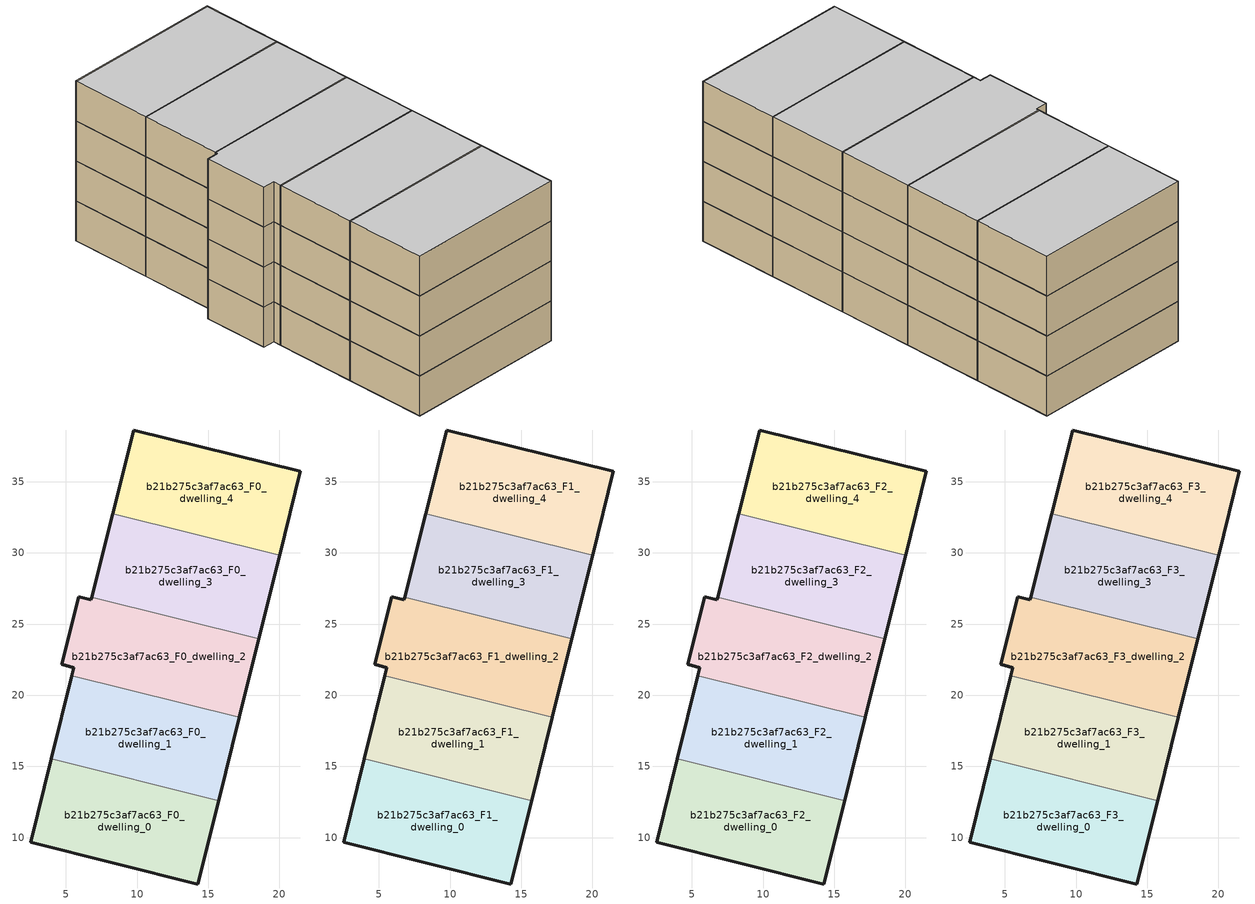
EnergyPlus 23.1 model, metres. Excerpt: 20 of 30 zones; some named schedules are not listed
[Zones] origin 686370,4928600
b21b275c3af7ac63_F0_dwelling_0
 floor ground (EU_floor_Construction): 14.28,6.74 15.73,12.6 3.97,15.53 2.52,9.66 z0
 wall outside (EU_wall_Construction): 15.73,12.6 14.28,6.74 2.52,9.66 3.97,15.53 z0:3
 wall to b21b275c3af7ac63_F0_dwelling_1 (EU_wall_Construction): 3.97,15.53 15.73,12.6 z0:3
b21b275c3af7ac63_F0_dwelling_1
 floor ground (EU_floor_Construction): 15.73,12.6 17.19,18.47 5.43,21.39 3.97,15.53 z0
 wall outside (EU_wall_Construction): 17.19,18.47 15.73,12.6 / 3.97,15.53 5.43,21.39 z0:3
 wall to b21b275c3af7ac63_F0_dwelling_2 (EU_wall_Construction): 5.42,21.39 17.19,18.47 z0:3
b21b275c3af7ac63_F0_dwelling_2
 floor ground (EU_floor_Construction): 17.19,18.47 18.56,23.98 6.8,26.9 6.76,26.71 5.89,26.92 4.7,22.17 5.56,21.95 5.43,21.39 z0
 wall outside (EU_wall_Construction): 18.56,23.98 17.19,18.47 / 5.43,21.39 5.56,21.95 4.7,22.17 5.89,26.92 6.76,26.71 6.8,26.9 z0:3
 wall to b21b275c3af7ac63_F0_dwelling_3 (EU_wall_Construction): 6.8,26.9 18.56,23.98 z0:3
b21b275c3af7ac63_F0_dwelling_3
 floor ground (EU_floor_Construction): 18.56,23.98 20.02,29.85 8.28,32.77 6.8,26.9 z0
 wall outside (EU_wall_Construction): 20.02,29.85 18.56,23.98 / 6.8,26.9 8.28,32.77 z0:3
 wall to b21b275c3af7ac63_F0_dwelling_4 (EU_wall_Construction): 8.28,32.77 20.01,29.85 z0:3
b21b275c3af7ac63_F0_dwelling_4
 floor ground (EU_floor_Construction): 20.02,29.85 21.47,35.73 9.76,38.64 8.28,32.77 z0
 wall outside (EU_wall_Construction): 8.28,32.77 9.76,38.64 21.47,35.73 20.02,29.85 z0:3
b21b275c3af7ac63_F1_dwelling_0
 floor to b21b275c3af7ac63_F0_dwelling_0 (EU_floor_Construction): 14.27,6.74 15.73,12.6 3.97,15.53 2.51,9.66 z3
 wall outside (EU_wall_Construction): 15.73,12.6 14.28,6.74 2.52,9.66 3.97,15.53 z3:6
 wall to b21b275c3af7ac63_F1_dwelling_1 (EU_wall_Construction): 3.97,15.53 15.73,12.6 z3:6
b21b275c3af7ac63_F1_dwelling_1
 floor to b21b275c3af7ac63_F0_dwelling_1 (EU_floor_Construction): 15.73,12.6 17.19,18.47 5.42,21.39 3.97,15.53 z3
 wall outside (EU_wall_Construction): 17.19,18.47 15.73,12.6 / 3.97,15.53 5.43,21.39 z3:6
 wall to b21b275c3af7ac63_F1_dwelling_2 (EU_wall_Construction): 5.42,21.39 17.19,18.47 z3:6
b21b275c3af7ac63_F1_dwelling_2
 floor to b21b275c3af7ac63_F0_dwelling_2 (EU_floor_Construction): 17.19,18.47 18.56,23.98 6.8,26.9 6.75,26.71 5.88,26.92 4.7,22.17 5.56,21.95 5.42,21.39 z3
 wall outside (EU_wall_Construction): 18.56,23.98 17.19,18.47 / 5.43,21.39 5.56,21.95 4.7,22.17 5.89,26.92 6.76,26.71 6.8,26.9 z3:6
 wall to b21b275c3af7ac63_F1_dwelling_3 (EU_wall_Construction): 6.8,26.9 18.56,23.98 z3:6
b21b275c3af7ac63_F1_dwelling_3
 floor to b21b275c3af7ac63_F0_dwelling_3 (EU_floor_Construction): 18.56,23.98 20.01,29.85 8.28,32.77 6.8,26.9 z3
 wall outside (EU_wall_Construction): 20.02,29.85 18.56,23.98 / 6.8,26.9 8.28,32.77 z3:6
 wall to b21b275c3af7ac63_F1_dwelling_4 (EU_wall_Construction): 8.28,32.77 20.01,29.85 z3:6
b21b275c3af7ac63_F1_dwelling_4
 floor to b21b275c3af7ac63_F0_dwelling_4 (EU_floor_Construction): 20.01,29.85 21.47,35.73 9.75,38.64 8.28,32.77 z3
 wall outside (EU_wall_Construction): 8.28,32.77 9.76,38.64 21.47,35.73 20.02,29.85 z3:6
b21b275c3af7ac63_F2_dwelling_0
 floor to b21b275c3af7ac63_F1_dwelling_0 (EU_floor_Construction): 14.27,6.74 15.73,12.6 3.97,15.53 2.51,9.66 z6
 wall outside (EU_wall_Construction): 15.73,12.6 14.28,6.74 2.52,9.66 3.97,15.53 z6:9
 wall to b21b275c3af7ac63_F2_dwelling_1 (EU_wall_Construction): 3.97,15.53 15.73,12.6 z6:9
b21b275c3af7ac63_F2_dwelling_1
 floor to b21b275c3af7ac63_F1_dwelling_1 (EU_floor_Construction): 15.73,12.6 17.19,18.47 5.42,21.39 3.97,15.53 z6
 wall outside (EU_wall_Construction): 17.19,18.47 15.73,12.6 / 3.97,15.53 5.43,21.39 z6:9
 wall to b21b275c3af7ac63_F2_dwelling_2 (EU_wall_Construction): 5.42,21.39 17.19,18.47 z6:9
b21b275c3af7ac63_F2_dwelling_2
 floor to b21b275c3af7ac63_F1_dwelling_2 (EU_floor_Construction): 17.19,18.47 18.56,23.98 6.8,26.9 6.75,26.71 5.88,26.92 4.7,22.17 5.56,21.95 5.42,21.39 z6
 wall outside (EU_wall_Construction): 18.56,23.98 17.19,18.47 / 5.43,21.39 5.56,21.95 4.7,22.17 5.89,26.92 6.76,26.71 6.8,26.9 z6:9
 wall to b21b275c3af7ac63_F2_dwelling_3 (EU_wall_Construction): 6.8,26.9 18.56,23.98 z6:9
b21b275c3af7ac63_F2_dwelling_3
 floor to b21b275c3af7ac63_F1_dwelling_3 (EU_floor_Construction): 18.56,23.98 20.01,29.85 8.28,32.77 6.8,26.9 z6
 wall outside (EU_wall_Construction): 20.02,29.85 18.56,23.98 / 6.8,26.9 8.28,32.77 z6:9
 wall to b21b275c3af7ac63_F2_dwelling_4 (EU_wall_Construction): 8.28,32.77 20.01,29.85 z6:9
b21b275c3af7ac63_F2_dwelling_4
 floor to b21b275c3af7ac63_F1_dwelling_4 (EU_floor_Construction): 20.01,29.85 21.47,35.73 9.75,38.64 8.28,32.77 z6
 wall outside (EU_wall_Construction): 8.28,32.77 9.76,38.64 21.47,35.73 20.02,29.85 z6:9
b21b275c3af7ac63_F3_dwelling_0
 floor to b21b275c3af7ac63_F2_dwelling_0 (EU_floor_Construction): 14.27,6.74 15.73,12.6 3.97,15.53 2.51,9.66 z9
 wall outside (EU_wall_Construction): 15.73,12.6 14.28,6.74 2.52,9.66 3.97,15.53 z9:12
 wall to b21b275c3af7ac63_F3_dwelling_1 (EU_wall_Construction): 3.97,15.53 15.73,12.6 z9:12
 ceiling to b21b275c3af7ac63_F4_dwelling_0 (EU_floor_Construction): 15.73,12.6 14.27,6.74 2.51,9.66 3.97,15.53 z12
b21b275c3af7ac63_F3_dwelling_1
 floor to b21b275c3af7ac63_F2_dwelling_1 (EU_floor_Construction): 15.73,12.6 17.19,18.47 5.42,21.39 3.97,15.53 z9
 wall outside (EU_wall_Construction): 17.19,18.47 15.73,12.6 / 3.97,15.53 5.43,21.39 z9:12
 wall to b21b275c3af7ac63_F3_dwelling_2 (EU_wall_Construction): 5.42,21.39 17.19,18.47 z9:12
 ceiling to b21b275c3af7ac63_F4_dwelling_1 (EU_floor_Construction): 17.19,18.47 15.73,12.6 3.97,15.53 5.42,21.39 z12
b21b275c3af7ac63_F3_dwelling_2
 floor to b21b275c3af7ac63_F2_dwelling_2 (EU_floor_Construction): 17.19,18.47 18.56,23.98 6.8,26.9 6.75,26.71 5.88,26.92 4.7,22.17 5.56,21.95 5.42,21.39 z9
 wall outside (EU_wall_Construction): 18.56,23.98 17.19,18.47 / 5.43,21.39 5.56,21.95 4.7,22.17 5.89,26.92 6.76,26.71 6.8,26.9 z9:12
 wall to b21b275c3af7ac63_F3_dwelling_3 (EU_wall_Construction): 6.8,26.9 18.56,23.98 z9:12
 ceiling to b21b275c3af7ac63_F4_dwelling_2 (EU_floor_Construction): 18.56,23.98 17.19,18.47 5.42,21.39 5.56,21.95 4.7,22.17 5.88,26.92 6.75,26.71 6.8,26.9 z12
b21b275c3af7ac63_F3_dwelling_3
 floor to b21b275c3af7ac63_F2_dwelling_3 (EU_floor_Construction): 18.56,23.98 20.01,29.85 8.28,32.77 6.8,26.9 z9
 wall outside (EU_wall_Construction): 20.02,29.85 18.56,23.98 / 6.8,26.9 8.28,32.77 z9:12
 wall to b21b275c3af7ac63_F3_dwelling_4 (EU_wall_Construction): 8.28,32.77 20.01,29.85 z9:12
 ceiling to b21b275c3af7ac63_F4_dwelling_3 (EU_floor_Construction): 20.01,29.85 18.56,23.98 6.8,26.9 8.28,32.77 z12
b21b275c3af7ac63_F3_dwelling_4
 floor to b21b275c3af7ac63_F2_dwelling_4 (EU_floor_Construction): 20.01,29.85 21.47,35.73 9.75,38.64 8.28,32.77 z9
 wall outside (EU_wall_Construction): 8.28,32.77 9.76,38.64 21.47,35.73 20.02,29.85 z9:12
 ceiling to b21b275c3af7ac63_F4_dwelling_4 (EU_floor_Construction): 21.47,35.73 20.01,29.85 8.28,32.77 9.75,38.64 z12
[Building]
EU S2 Campaign: North Axis=0; Terrain=City; Solar Distribution=FullExterior
[Site:Location]
Bologna: Latitude=44.5; Longitude=11.25; Time Zone=1; Elevation=37
[SizingPeriod:WeatherFileDays]
AnnualSizingPeriod: Begin Month=1; Begin Day of Month=1; End Month=12; End Day of Month=31; Day of Week for Start Day=Monday; Use Weather File Daylight Saving Period=No; Use Weather File Rain and Snow Indicators=No
[MATERIAL]
EU_InternalMass_Material: Roughness=MediumRough; Thickness=0.1; Conductivity=1; Density=1800; Specific Heat=900; Thermal Absorptance=0.9; Solar Absorptance=0.7; Visible Absorptance=0.7
[MATERIAL:NOMASS] Roughness=MediumRough; Thermal Absorptance=0.9; Solar Absorptance=0.7; Visible Absorptance=0.7
Name | Thermal Resistance
EU_wall_NoMass | 0.779417
EU_floor_NoMass | 0.588222
[CONSTRUCTION]
EU_wall_Construction: EU_wall_NoMass
EU_floor_Construction: EU_floor_NoMass
EU_InternalMass_Construction: EU_InternalMass_Material
[ZONE] Type=1; Multiplier=1; Ceiling Height=autocalculate; Floor Area=autocalculate; Part of Total Floor Area=Yes
Name | Volume
b21b275c3af7ac63_F0_dwelling_0; b21b275c3af7ac63_F1_dwelling_0; b21b275c3af7ac63_F2_dwelling_0; b21b275c3af7ac63_F3_dwelling_0 | 219.625
b21b275c3af7ac63_F0_dwelling_1 | 219.613
b21b275c3af7ac63_F1_dwelling_1; b21b275c3af7ac63_F2_dwelling_1; b21b275c3af7ac63_F3_dwelling_1 | 219.612
b21b275c3af7ac63_F0_dwelling_2; b21b275c3af7ac63_F0_dwelling_4 | 219.599
b21b275c3af7ac63_F1_dwelling_2; b21b275c3af7ac63_F2_dwelling_2; b21b275c3af7ac63_F3_dwelling_2; b21b275c3af7ac63_F1_dwelling_4; b21b275c3af7ac63_F2_dwelling_4; b21b275c3af7ac63_F3_dwelling_4 | 219.598
b21b275c3af7ac63_F0_dwelling_3 | 219.65
b21b275c3af7ac63_F1_dwelling_3; b21b275c3af7ac63_F2_dwelling_3; b21b275c3af7ac63_F3_dwelling_3 | 219.649
[INTERNALMASS] Construction=EU_InternalMass_Construction
Name | Zone or ZoneList | Surface Area
b21b275c3af7ac63_F0_dwelling_0_EU_InternalMass | b21b275c3af7ac63_F0_dwelling_0 | 73.2085
b21b275c3af7ac63_F0_dwelling_1_EU_InternalMass | b21b275c3af7ac63_F0_dwelling_1 | 73.204
b21b275c3af7ac63_F0_dwelling_2_EU_InternalMass | b21b275c3af7ac63_F0_dwelling_2 | 73.1997
b21b275c3af7ac63_F0_dwelling_3_EU_InternalMass | b21b275c3af7ac63_F0_dwelling_3 | 73.2165
b21b275c3af7ac63_F0_dwelling_4_EU_InternalMass | b21b275c3af7ac63_F0_dwelling_4 | 73.1995
b21b275c3af7ac63_F1_dwelling_0_EU_InternalMass | b21b275c3af7ac63_F1_dwelling_0 | 73.2085
b21b275c3af7ac63_F1_dwelling_1_EU_InternalMass | b21b275c3af7ac63_F1_dwelling_1 | 73.204
b21b275c3af7ac63_F1_dwelling_2_EU_InternalMass | b21b275c3af7ac63_F1_dwelling_2 | 73.1997
b21b275c3af7ac63_F1_dwelling_3_EU_InternalMass | b21b275c3af7ac63_F1_dwelling_3 | 73.2165
b21b275c3af7ac63_F1_dwelling_4_EU_InternalMass | b21b275c3af7ac63_F1_dwelling_4 | 73.1995
b21b275c3af7ac63_F2_dwelling_0_EU_InternalMass | b21b275c3af7ac63_F2_dwelling_0 | 73.2085
b21b275c3af7ac63_F2_dwelling_1_EU_InternalMass | b21b275c3af7ac63_F2_dwelling_1 | 73.204
b21b275c3af7ac63_F2_dwelling_2_EU_InternalMass | b21b275c3af7ac63_F2_dwelling_2 | 73.1997
b21b275c3af7ac63_F2_dwelling_3_EU_InternalMass | b21b275c3af7ac63_F2_dwelling_3 | 73.2165
b21b275c3af7ac63_F2_dwelling_4_EU_InternalMass | b21b275c3af7ac63_F2_dwelling_4 | 73.1995
b21b275c3af7ac63_F3_dwelling_0_EU_InternalMass | b21b275c3af7ac63_F3_dwelling_0 | 73.2085
b21b275c3af7ac63_F3_dwelling_1_EU_InternalMass | b21b275c3af7ac63_F3_dwelling_1 | 73.204
b21b275c3af7ac63_F3_dwelling_2_EU_InternalMass | b21b275c3af7ac63_F3_dwelling_2 | 73.1997
b21b275c3af7ac63_F3_dwelling_3_EU_InternalMass | b21b275c3af7ac63_F3_dwelling_3 | 73.2165
b21b275c3af7ac63_F3_dwelling_4_EU_InternalMass | b21b275c3af7ac63_F3_dwelling_4 | 73.1995
[OTHEREQUIPMENT] Fuel Type=Electricity; Design Level Calculation Method=Watts/Area; Power per Zone Floor Area=1; Fraction Latent=0; Fraction Radiant=0; Fraction Lost=0; Carbon Dioxide Generation Rate=0; EndUse Subcategory=EU_Step8_InternalGains
Name | Zone or ZoneList or Space or SpaceList | Schedule
EU_Step8_InternalGain_b21b275c3af7ac63_F0_dwelling_0_f000 | b21b275c3af7ac63_F0_dwelling_0 | EU_Step8_GainSchedule_b21b275c3af7ac63_F0_dwelling_0_f000
EU_Step8_InternalGain_b21b275c3af7ac63_F0_dwelling_1_f000 | b21b275c3af7ac63_F0_dwelling_1 | EU_Step8_GainSchedule_b21b275c3af7ac63_F0_dwelling_1_f000
EU_Step8_InternalGain_b21b275c3af7ac63_F0_dwelling_2_f000 | b21b275c3af7ac63_F0_dwelling_2 | EU_Step8_GainSchedule_b21b275c3af7ac63_F0_dwelling_2_f000
EU_Step8_InternalGain_b21b275c3af7ac63_F0_dwelling_3_f000 | b21b275c3af7ac63_F0_dwelling_3 | EU_Step8_GainSchedule_b21b275c3af7ac63_F0_dwelling_3_f000
EU_Step8_InternalGain_b21b275c3af7ac63_F0_dwelling_4_f000 | b21b275c3af7ac63_F0_dwelling_4 | EU_Step8_GainSchedule_b21b275c3af7ac63_F0_dwelling_4_f000
EU_Step8_InternalGain_b21b275c3af7ac63_F1_dwelling_0_f000 | b21b275c3af7ac63_F1_dwelling_0 | EU_Step8_GainSchedule_b21b275c3af7ac63_F1_dwelling_0_f000
EU_Step8_InternalGain_b21b275c3af7ac63_F1_dwelling_1_f000 | b21b275c3af7ac63_F1_dwelling_1 | EU_Step8_GainSchedule_b21b275c3af7ac63_F1_dwelling_1_f000
EU_Step8_InternalGain_b21b275c3af7ac63_F1_dwelling_2_f000 | b21b275c3af7ac63_F1_dwelling_2 | EU_Step8_GainSchedule_b21b275c3af7ac63_F1_dwelling_2_f000
EU_Step8_InternalGain_b21b275c3af7ac63_F1_dwelling_3_f000 | b21b275c3af7ac63_F1_dwelling_3 | EU_Step8_GainSchedule_b21b275c3af7ac63_F1_dwelling_3_f000
EU_Step8_InternalGain_b21b275c3af7ac63_F1_dwelling_4_f000 | b21b275c3af7ac63_F1_dwelling_4 | EU_Step8_GainSchedule_b21b275c3af7ac63_F1_dwelling_4_f000
EU_Step8_InternalGain_b21b275c3af7ac63_F2_dwelling_0_f000 | b21b275c3af7ac63_F2_dwelling_0 | EU_Step8_GainSchedule_b21b275c3af7ac63_F2_dwelling_0_f000
EU_Step8_InternalGain_b21b275c3af7ac63_F2_dwelling_1_f000 | b21b275c3af7ac63_F2_dwelling_1 | EU_Step8_GainSchedule_b21b275c3af7ac63_F2_dwelling_1_f000
EU_Step8_InternalGain_b21b275c3af7ac63_F2_dwelling_2_f000 | b21b275c3af7ac63_F2_dwelling_2 | EU_Step8_GainSchedule_b21b275c3af7ac63_F2_dwelling_2_f000
EU_Step8_InternalGain_b21b275c3af7ac63_F2_dwelling_3_f000 | b21b275c3af7ac63_F2_dwelling_3 | EU_Step8_GainSchedule_b21b275c3af7ac63_F2_dwelling_3_f000
EU_Step8_InternalGain_b21b275c3af7ac63_F2_dwelling_4_f000 | b21b275c3af7ac63_F2_dwelling_4 | EU_Step8_GainSchedule_b21b275c3af7ac63_F2_dwelling_4_f000
EU_Step8_InternalGain_b21b275c3af7ac63_F3_dwelling_0_f000 | b21b275c3af7ac63_F3_dwelling_0 | EU_Step8_GainSchedule_b21b275c3af7ac63_F3_dwelling_0_f000
EU_Step8_InternalGain_b21b275c3af7ac63_F3_dwelling_1_f000 | b21b275c3af7ac63_F3_dwelling_1 | EU_Step8_GainSchedule_b21b275c3af7ac63_F3_dwelling_1_f000
EU_Step8_InternalGain_b21b275c3af7ac63_F3_dwelling_2_f000 | b21b275c3af7ac63_F3_dwelling_2 | EU_Step8_GainSchedule_b21b275c3af7ac63_F3_dwelling_2_f000
EU_Step8_InternalGain_b21b275c3af7ac63_F3_dwelling_3_f000 | b21b275c3af7ac63_F3_dwelling_3 | EU_Step8_GainSchedule_b21b275c3af7ac63_F3_dwelling_3_f000
EU_Step8_InternalGain_b21b275c3af7ac63_F3_dwelling_4_f000 | b21b275c3af7ac63_F3_dwelling_4 | EU_Step8_GainSchedule_b21b275c3af7ac63_F3_dwelling_4_f000
[ZONEVENTILATION:DESIGNFLOWRATE] Schedule=EU_AlwaysOn; Design Flow Rate Calculation Method=AirChanges/Hour; Air Changes per Hour=0.712058; Ventilation Type=Natural; Fan Pressure Rise=0; Fan Total Efficiency=1; Constant Term Coefficient=1; Temperature Term Coefficient=0; Velocity Term Coefficient=0; Velocity Squared Term Coefficient=0; Minimum Indoor Temperature=-100; Maximum Indoor Temperature=100; Delta Temperature=-100; Minimum Outdoor Temperature=-100; Maximum Outdoor Temperature=100; Maximum Wind Speed=40
Name | Zone or ZoneList or Space or SpaceList
EU_ConstantAir_b21b275c3af7ac63_F0_dwelling_0 | b21b275c3af7ac63_F0_dwelling_0
EU_ConstantAir_b21b275c3af7ac63_F0_dwelling_1 | b21b275c3af7ac63_F0_dwelling_1
EU_ConstantAir_b21b275c3af7ac63_F0_dwelling_2 | b21b275c3af7ac63_F0_dwelling_2
EU_ConstantAir_b21b275c3af7ac63_F0_dwelling_3 | b21b275c3af7ac63_F0_dwelling_3
EU_ConstantAir_b21b275c3af7ac63_F0_dwelling_4 | b21b275c3af7ac63_F0_dwelling_4
EU_ConstantAir_b21b275c3af7ac63_F1_dwelling_0 | b21b275c3af7ac63_F1_dwelling_0
EU_ConstantAir_b21b275c3af7ac63_F1_dwelling_1 | b21b275c3af7ac63_F1_dwelling_1
EU_ConstantAir_b21b275c3af7ac63_F1_dwelling_2 | b21b275c3af7ac63_F1_dwelling_2
EU_ConstantAir_b21b275c3af7ac63_F1_dwelling_3 | b21b275c3af7ac63_F1_dwelling_3
EU_ConstantAir_b21b275c3af7ac63_F1_dwelling_4 | b21b275c3af7ac63_F1_dwelling_4
EU_ConstantAir_b21b275c3af7ac63_F2_dwelling_0 | b21b275c3af7ac63_F2_dwelling_0
EU_ConstantAir_b21b275c3af7ac63_F2_dwelling_1 | b21b275c3af7ac63_F2_dwelling_1
EU_ConstantAir_b21b275c3af7ac63_F2_dwelling_2 | b21b275c3af7ac63_F2_dwelling_2
EU_ConstantAir_b21b275c3af7ac63_F2_dwelling_3 | b21b275c3af7ac63_F2_dwelling_3
EU_ConstantAir_b21b275c3af7ac63_F2_dwelling_4 | b21b275c3af7ac63_F2_dwelling_4
EU_ConstantAir_b21b275c3af7ac63_F3_dwelling_0 | b21b275c3af7ac63_F3_dwelling_0
EU_ConstantAir_b21b275c3af7ac63_F3_dwelling_1 | b21b275c3af7ac63_F3_dwelling_1
EU_ConstantAir_b21b275c3af7ac63_F3_dwelling_2 | b21b275c3af7ac63_F3_dwelling_2
EU_ConstantAir_b21b275c3af7ac63_F3_dwelling_3 | b21b275c3af7ac63_F3_dwelling_3
EU_ConstantAir_b21b275c3af7ac63_F3_dwelling_4 | b21b275c3af7ac63_F3_dwelling_4
[HVACTEMPLATE:THERMOSTAT] Constant Heating Setpoint=20; Constant Cooling Setpoint=50
EU_HeatOnly_b21b275c3af7ac63_F0_dwelling_0; EU_HeatOnly_b21b275c3af7ac63_F0_dwelling_1; EU_HeatOnly_b21b275c3af7ac63_F0_dwelling_2; EU_HeatOnly_b21b275c3af7ac63_F0_dwelling_3; EU_HeatOnly_b21b275c3af7ac63_F0_dwelling_4; EU_HeatOnly_b21b275c3af7ac63_F1_dwelling_0; EU_HeatOnly_b21b275c3af7ac63_F1_dwelling_1; EU_HeatOnly_b21b275c3af7ac63_F1_dwelling_2; EU_HeatOnly_b21b275c3af7ac63_F1_dwelling_3; EU_HeatOnly_b21b275c3af7ac63_F1_dwelling_4; EU_HeatOnly_b21b275c3af7ac63_F2_dwelling_0; EU_HeatOnly_b21b275c3af7ac63_F2_dwelling_1; EU_HeatOnly_b21b275c3af7ac63_F2_dwelling_2; EU_HeatOnly_b21b275c3af7ac63_F2_dwelling_3; EU_HeatOnly_b21b275c3af7ac63_F2_dwelling_4; EU_HeatOnly_b21b275c3af7ac63_F3_dwelling_0; EU_HeatOnly_b21b275c3af7ac63_F3_dwelling_1; EU_HeatOnly_b21b275c3af7ac63_F3_dwelling_2; EU_HeatOnly_b21b275c3af7ac63_F3_dwelling_3; EU_HeatOnly_b21b275c3af7ac63_F3_dwelling_4; EU_HeatOnly_b21b275c3af7ac63_F4_dwelling_0; EU_HeatOnly_b21b275c3af7ac63_F4_dwelling_1; EU_HeatOnly_b21b275c3af7ac63_F4_dwelling_2; EU_HeatOnly_b21b275c3af7ac63_F4_dwelling_3; EU_HeatOnly_b21b275c3af7ac63_F4_dwelling_4
